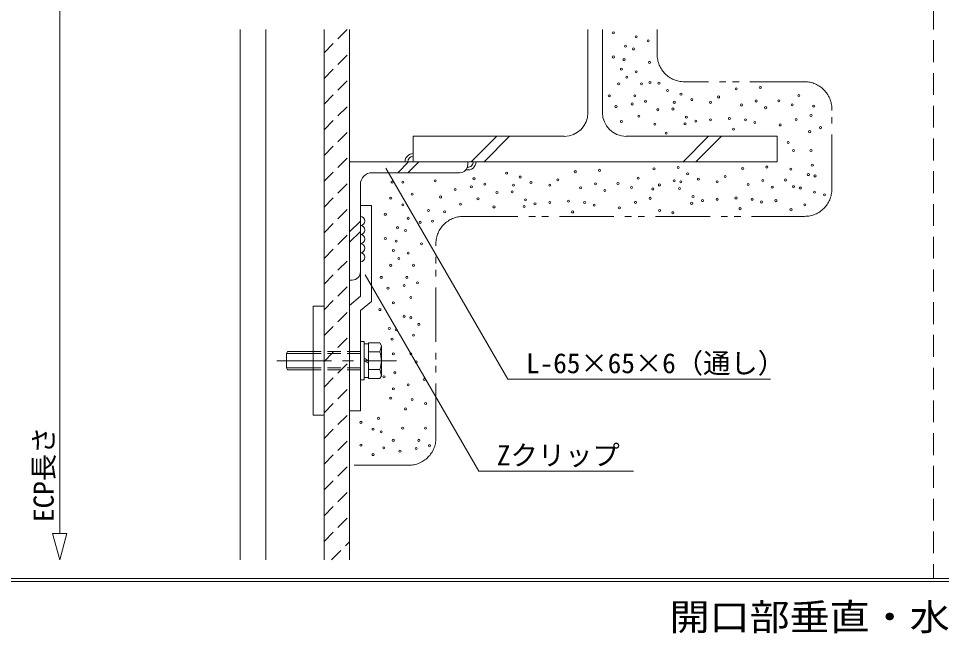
# Model space of a CAD drawing. Units: millimetres at full size, sheet at 1:6; details may follow other scales. Extents: x -1209 to 1209, y -852 to 852.
# Drawn here: x -605 to -98, y -4 to 334 of the extents above; entities that cross this region are included whole.
import ezdxf
from ezdxf.enums import TextEntityAlignment as Align

# ---------------------------------------------------------------- set-up
doc = ezdxf.new("R2010")
doc.units = ezdxf.units.MM
doc.header["$LTSCALE"] = 6
for name, pattern in [('CHAIN1', [8, 5, -1, 1, -1]), ('DASHED1', [1.8, 1.2, -0.6]), ('DASHED2', [3, 2, -1]), ('DOUBLE_CHAIN1', [8.8, 5, -1, 0.6, -0.6, 0.6, -1])]:
    doc.linetypes.add(name, pattern=pattern)
for name, color, linetype, lineweight in [('0-0_WAKU', 7, 'Continuous', 5), ('0-1_AL', 5, 'Continuous', 5), ('0-2_SUNPO', 7, 'Continuous', 5), ('0-3_STEEL', 6, 'Continuous', 5), ('0-4_KANAMONO', 6, 'Continuous', 5), ('0-5_FUKUSIZA', 3, 'Continuous', 5), ('0-6_HIFUKU', 4, 'Continuous', 5), ('0-7_KUTAI', 4, 'Continuous', 5)]:
    doc.layers.add(name, color=color, linetype=linetype, lineweight=lineweight)
doc.styles.add('ＭＳ ゴシック', font='')
doc.styles.get('ＭＳ ゴシック').set_extended_font_data('MS Gothic')

msp = doc.modelspace()

# ---------------------------------------------------------------- linework, layer by layer
at = {"layer": '0-0_WAKU', "linetype": 'DASHED2'}
msp.add_line((-102, 808.159), (-102, 26.35), dxfattribs=at)
at = {"layer": '0-0_WAKU'}
for p, q in [((-1207, 26.35), (1207, 26.35)), ((-1207, 24.65), (1207, 24.65))]:
    msp.add_line(p, q, dxfattribs=at)
at = {"layer": '0-1_AL'}
for p, q in [((-482.797, 328.19), (-482.797, 36.6)), ((-468.797, 328.19), (-468.797, 36.6)), ((-436.797, 328.19), (-436.797, 36.6)), ((-422.797, 328.19), (-422.797, 36.6))]:
    msp.add_line(p, q, dxfattribs=at)
at = {"layer": '0-2_SUNPO'}
for p, q in [((-582.023, 484.933), (-582.023, 51.089)), ((-402.837, 251.89), (-335.843, 135.853)), ((-414.189, 193.241), (-351.828, 85.23)), ((-335.843, 135.853), (-191.547, 135.853)), ((-351.828, 85.23), (-266.828, 85.23)), ((-582.023, 36.6), (-585.906, 51.089)), ((-585.906, 51.089), (-578.141, 51.089)), ((-582.023, 36.6), (-578.141, 51.089))]:
    msp.add_line(p, q, dxfattribs=at)
at = {"layer": '0-2_SUNPO', "linetype": 'CHAIN1'}
msp.add_line((-462.645, 146.04), (-396.934, 146.04), dxfattribs=at)
at = {"layer": '0-3_STEEL'}
for p, q in [((-422.797, 190.381), (-422.797, 255.379)), ((-357.796, 255.379), (-422.797, 255.379)), ((-390.321, 255.379), (-396.321, 249.379)), ((-384.663, 255.379), (-390.663, 249.379)), ((-357.796, 253.879), (-357.796, 255.379)), ((-362.296, 249.379), (-410.296, 249.379)), ((-416.797, 194.881), (-416.797, 242.881)), ((-416.797, 222.802), (-422.797, 216.802)), ((-416.797, 217.144), (-422.797, 211.144)), ((-421.297, 190.381), (-422.797, 190.381))]:
    msp.add_line(p, q, dxfattribs=at)
for centre, radius, start, end in [((-362.296, 253.879), 4.5, 269.99994, 0), ((-410.296, 242.881), 6.5, 90, 180), ((-421.297, 194.881), 4.5, 269.99994, 0)]:
    msp.add_arc(centre, radius, start, end, dxfattribs=at)
at = {"layer": '0-4_KANAMONO'}
for p, q in [((-416.797, 231.379), (-416.797, 181.425)), ((-416.797, 231.379), (-410.797, 231.379)), ((-410.797, 231.379), (-410.797, 178.631)), ((-416.797, 181.425), (-422.797, 176.379)), ((-410.797, 178.631), (-416.797, 173.585)), ((-442.797, 176.04), (-442.797, 116.04)), ((-436.797, 176.04), (-442.797, 176.04)), ((-436.797, 176.04), (-436.797, 116.04)), ((-422.797, 118.54), (-422.797, 176.379)), ((-416.797, 118.54), (-416.797, 173.585)), ((-416.797, 135.54), (-416.797, 156.54)), ((-414.799, 156.54), (-416.797, 156.54)), ((-414.799, 135.54), (-414.799, 156.54)), ((-412.297, 155.24), (-414.799, 155.24)), ((-406.201, 155.855), (-412.297, 155.855)), ((-412.297, 136.225), (-412.297, 155.855)), ((-405.298, 154.29), (-406.201, 155.855)), ((-406.123, 150.947), (-405.298, 154.29)), ((-405.298, 137.79), (-405.298, 154.29)), ((-457.35, 150.04), (-456.774, 151.039)), ((-457.35, 142.04), (-457.35, 150.04)), ((-442.797, 150.04), (-457.35, 150.04)), ((-442.797, 151.04), (-456.774, 151.04)), ((-412.297, 146.04), (-414.799, 147.483)), ((-406.123, 150.947), (-412.297, 150.947)), ((-457.35, 142.04), (-456.774, 141.04)), ((-442.797, 142.04), (-457.35, 142.04)), ((-412.297, 144.597), (-414.799, 146.04)), ((-442.797, 141.04), (-456.774, 141.04)), ((-406.123, 141.133), (-412.297, 141.133)), ((-405.298, 137.789), (-406.201, 136.224)), ((-406.123, 141.133), (-405.298, 137.79)), ((-414.799, 135.54), (-416.797, 135.54)), ((-412.297, 136.84), (-414.799, 136.84)), ((-406.201, 136.225), (-412.297, 136.225)), ((-422.797, 118.54), (-416.797, 118.54)), ((-436.797, 116.04), (-442.797, 116.04))]:
    msp.add_line(p, q, dxfattribs=at)
at = {"layer": '0-4_KANAMONO', "linetype": 'DASHED1'}
for p, q in [((-416.797, 151.04), (-442.797, 151.04)), ((-416.797, 150.04), (-442.797, 150.04)), ((-416.797, 142.04), (-442.797, 142.04)), ((-416.797, 141.04), (-442.797, 141.04))]:
    msp.add_line(p, q, dxfattribs=at)
at = {"layer": '0-4_KANAMONO'}
msp.add_arc((-420.298, 146.04), 15, 340.903, 19.09698, dxfattribs=at)
at = {"layer": '0-5_FUKUSIZA', "linetype": 'DASHED1'}
for p, q in [((-436.797, 315.369), (-423.977, 328.19)), ((-436.797, 301.227), (-422.797, 315.227)), ((-436.797, 287.085), (-422.797, 301.085)), ((-436.797, 272.943), (-422.797, 286.943)), ((-436.797, 258.801), (-422.797, 272.801)), ((-436.797, 244.659), (-422.797, 258.659)), ((-436.797, 230.517), (-422.797, 244.517)), ((-436.797, 216.374), (-422.797, 230.374)), ((-436.797, 202.232), (-422.797, 216.232)), ((-436.797, 188.09), (-422.797, 202.09)), ((-436.797, 173.948), (-422.797, 187.948)), ((-436.797, 159.806), (-422.797, 173.806)), ((-436.797, 145.664), (-422.797, 159.664)), ((-436.797, 131.522), (-422.797, 145.522)), ((-436.797, 117.379), (-422.797, 131.379)), ((-436.797, 103.237), (-422.797, 117.237)), ((-436.797, 89.095), (-422.797, 103.095)), ((-436.797, 74.953), (-422.797, 88.953)), ((-436.797, 60.811), (-422.797, 74.811)), ((-436.797, 46.669), (-422.797, 60.669)), ((-432.724, 36.6), (-422.797, 46.527))]:
    msp.add_line(p, q, dxfattribs=at)
at = {"layer": '0-5_FUKUSIZA'}
for centre, radius, start, end in [((-387.799, 255.379), 4.5, 90, 180), ((-387.799, 255.379), 3, 90, 180), ((-357.799, 255.379), 4.5, 259.528, 0), ((-357.799, 255.379), 3, 267.60599, 0), ((-416.853, 222.879), 2.5, 269.99799, 89.99799), ((-416.853, 217.879), 2.5, 269.99799, 89.99799), ((-416.853, 212.879), 2.5, 269.99799, 89.99799), ((-416.853, 207.879), 2.5, 269.99799, 89.99799), ((-416.854, 202.879), 2.5, 269.99799, 89.99799)]:
    msp.add_arc(centre, radius, start, end, dxfattribs=at)
at = {"layer": '0-6_HIFUKU', "linetype": 'DOUBLE_CHAIN1'}
for p, q in [((-253.798, 314.38), (-253.798, 328.19)), ((-172.798, 299.38), (-238.798, 299.38)), ((-157.798, 240.379), (-157.798, 284.38)), ((-360.298, 225.379), (-172.798, 225.379)), ((-375.298, 103.54), (-375.298, 210.379)), ((-390.298, 88.54), (-422.797, 88.54))]:
    msp.add_line(p, q, dxfattribs=at)
at = {"layer": '0-6_HIFUKU'}
for centre in [(-277.869, 326.283), (-265.321, 324.069), (-258.678, 321.855), (-271.226, 318.902), (-266.797, 317.426), (-277.869, 312.997), (-271.964, 311.521), (-257.94, 310.045), (-273.44, 306.354), (-265.321, 304.878), (-270.488, 301.925), (-257.736, 298.925), (-274.917, 298.235), (-262.368, 298.235), (-252.768, 298.594), (-248.132, 294.62), (-210.412, 295.464), (-197.126, 296.202), (-280.083, 291.592), (-266.059, 291.592), (-260.154, 288.639), (-240.675, 292.511), (-234.77, 289.559), (-220.008, 291.035), (-199.34, 288.821), (-186.965, 288.924), (-175.893, 291.876), (-276.393, 285.687), (-267.535, 287.163), (-253.431, 284.022), (-245.104, 284.392), (-244.366, 288.082), (-224.436, 288.082), (-207.46, 286.606), (-194.173, 285.13), (-179.584, 286.709), (-167.774, 285.971), (-263.845, 280.52), (-237.722, 279.963), (-224.436, 278.487), (-214.103, 279.225), (-205.245, 278.487), (-177.37, 278.59), (-169.25, 280.804), (-273.44, 277.567), (-255.087, 276.073), (-238.461, 276.272), (-232.556, 277.749), (-211.888, 273.32), (-200.078, 277.011), (-186.227, 275.637), (-164.083, 274.161), (-248.794, 271.106), (-169.988, 271.947), (-181.798, 266.042), (-178.846, 261.613), (-169.25, 261.613), (-168.512, 253.494), (-336.473, 249.102), (-298.754, 249.946), (-285.467, 250.684), (-255.505, 251.513), (-242.218, 252.251), (-237.032, 248.795), (-206.769, 251.748), (-193.483, 252.486), (-180.322, 251.279), (-170.726, 248.327), (-399.426, 244.235), (-393.521, 244.235), (-375.689, 244.885), (-354.401, 246.074), (-348.496, 243.122), (-329.017, 246.994), (-323.112, 244.041), (-308.349, 245.517), (-287.682, 243.303), (-275.306, 243.406), (-264.235, 246.359), (-244.433, 244.87), (-240.723, 244.366), (-231.127, 245.843), (-220.793, 244.366), (-216.365, 247.319), (-203.817, 242.89), (-195.697, 245.105), (-183.274, 245.374), (-167.036, 247.589), (-364.734, 240.169), (-355.877, 241.645), (-341.772, 238.504), (-333.445, 238.874), (-332.707, 242.565), (-312.778, 242.565), (-295.801, 241.089), (-282.515, 239.613), (-267.925, 241.192), (-256.115, 240.454), (-252.552, 242.656), (-241.461, 240.676), (-190.53, 241.414), (-178.846, 241.684), (-175.155, 240.946), (-167.324, 238.65), (-400.164, 235.377), (-388.354, 237.592), (-372.737, 236.027), (-352.186, 235.002), (-326.064, 234.446), (-312.778, 232.969), (-302.444, 233.707), (-293.587, 232.969), (-265.711, 233.072), (-257.592, 235.287), (-234.079, 236.247), (-228.913, 234.033), (-220.793, 234.771), (-210.46, 235.509), (-201.602, 234.771), (-196.435, 233.294), (-188.519, 234.013), (-161.869, 237.255), (-393.521, 231.687), (-379.38, 228.646), (-370.522, 227.908), (-361.782, 232.05), (-343.428, 230.556), (-326.802, 230.755), (-320.897, 232.231), (-300.23, 227.802), (-288.42, 231.493), (-274.568, 230.12), (-252.425, 228.644), (-234.818, 232.556), (-208.245, 229.604), (-180.24, 229.045), (-172.622, 231.695), (-403.117, 226.52), (-390.569, 224.305), (-377.165, 222.741), (-245.151, 227.39), (-396.474, 219.139), (-392.045, 217.662), (-383.926, 222.091), (-403.117, 213.234), (-397.212, 211.757), (-383.188, 210.281), (-398.688, 206.591), (-390.569, 205.114), (-400.164, 198.471), (-395.736, 202.162), (-387.616, 198.471), (-405.331, 191.828), (-392.783, 187.399), (-391.307, 191.828), (-385.402, 188.876), (-401.641, 185.923), (-398.688, 177.804), (-389.092, 180.756), (-406.069, 174.113), (-392.783, 170.423), (-389.092, 169.684), (-400.903, 163.779), (-397.212, 163.041), (-384.664, 165.994), (-399.426, 157.874), (-387.616, 160.089), (-398.688, 149.755), (-389.092, 149.755), (-386.14, 145.326), (-403.855, 137.207), (-397.95, 139.421), (-390.569, 132.778), (-381.711, 135.731), (-398.688, 130.564), (-400.164, 125.397), (-388.354, 124.659), (-380.973, 122.445), (-392.045, 119.492), (-416.51, 112.112), (-406.915, 114.326), (-409.867, 108.421), (-405.438, 106.945), (-393.584, 108.882), (-381.036, 108.882), (-398.751, 102.239), (-384.727, 102.239), (-416.51, 99.564), (-403.962, 98.088), (-395.061, 96.334), (-386.203, 97.81), (-378.822, 99.286), (-409.867, 94.397)]:
    msp.add_circle(centre, 0.567, dxfattribs=at)
at = {"layer": '0-6_HIFUKU', "linetype": 'DOUBLE_CHAIN1'}
for centre, start, end in [((-238.798, 314.38), 180, 270), ((-172.798, 284.38), 0, 90), ((-172.798, 240.379), 270, 0), ((-360.298, 210.379), 90, 180), ((-390.298, 103.54), 270, 0)]:
    msp.add_arc(centre, 15, start, end, dxfattribs=at)
at = {"layer": '0-7_KUTAI', "color": 6}
for p, q in [((-291.799, 328.19), (-291.799, 282.379)), ((-283.798, 328.19), (-283.798, 282.379)), ((-387.799, 269.38), (-387.799, 255.379)), ((-387.799, 269.38), (-304.798, 269.38)), ((-355.891, 255.379), (-341.89, 269.38)), ((-348.82, 255.38), (-334.819, 269.38)), ((-270.799, 269.38), (-187.798, 269.38)), ((-239.569, 255.379), (-225.571, 269.38)), ((-232.501, 255.379), (-218.5, 269.38)), ((-187.798, 269.38), (-187.798, 255.379)), ((-387.799, 255.379), (-187.798, 255.379))]:
    msp.add_line(p, q, dxfattribs=at)
for centre, start, end in [((-304.798, 282.379), 270, 0), ((-270.799, 282.379), 180, 270)]:
    msp.add_arc(centre, 13, start, end, dxfattribs=at)

# ---------------------------------------------------------------- texts
at = {"layer": '0-0_WAKU', "style": 'ＭＳ ゴシック', "width": 1.1}
msp.add_text('開口部垂直・水平断面詳細図', height=14.66, dxfattribs=at).set_placement((-247, -6.6), align=Align.BOTTOM_LEFT)
at = {"layer": '0-2_SUNPO', "style": 'ＭＳ ゴシック'}
for s, p in [('L-65×65×6（通し）', (-325.843, 135.853)), ('Zクリップ ', (-341.828, 85.23))]:
    msp.add_text(s, height=11, dxfattribs=at).set_placement(p, align=Align.BOTTOM_LEFT)
msp.add_text('ECP長さ', height=11, rotation=90, dxfattribs=at).set_placement((-582.023, 57.339), align=Align.BOTTOM_LEFT)

doc.saveas('drawing.dxf')
